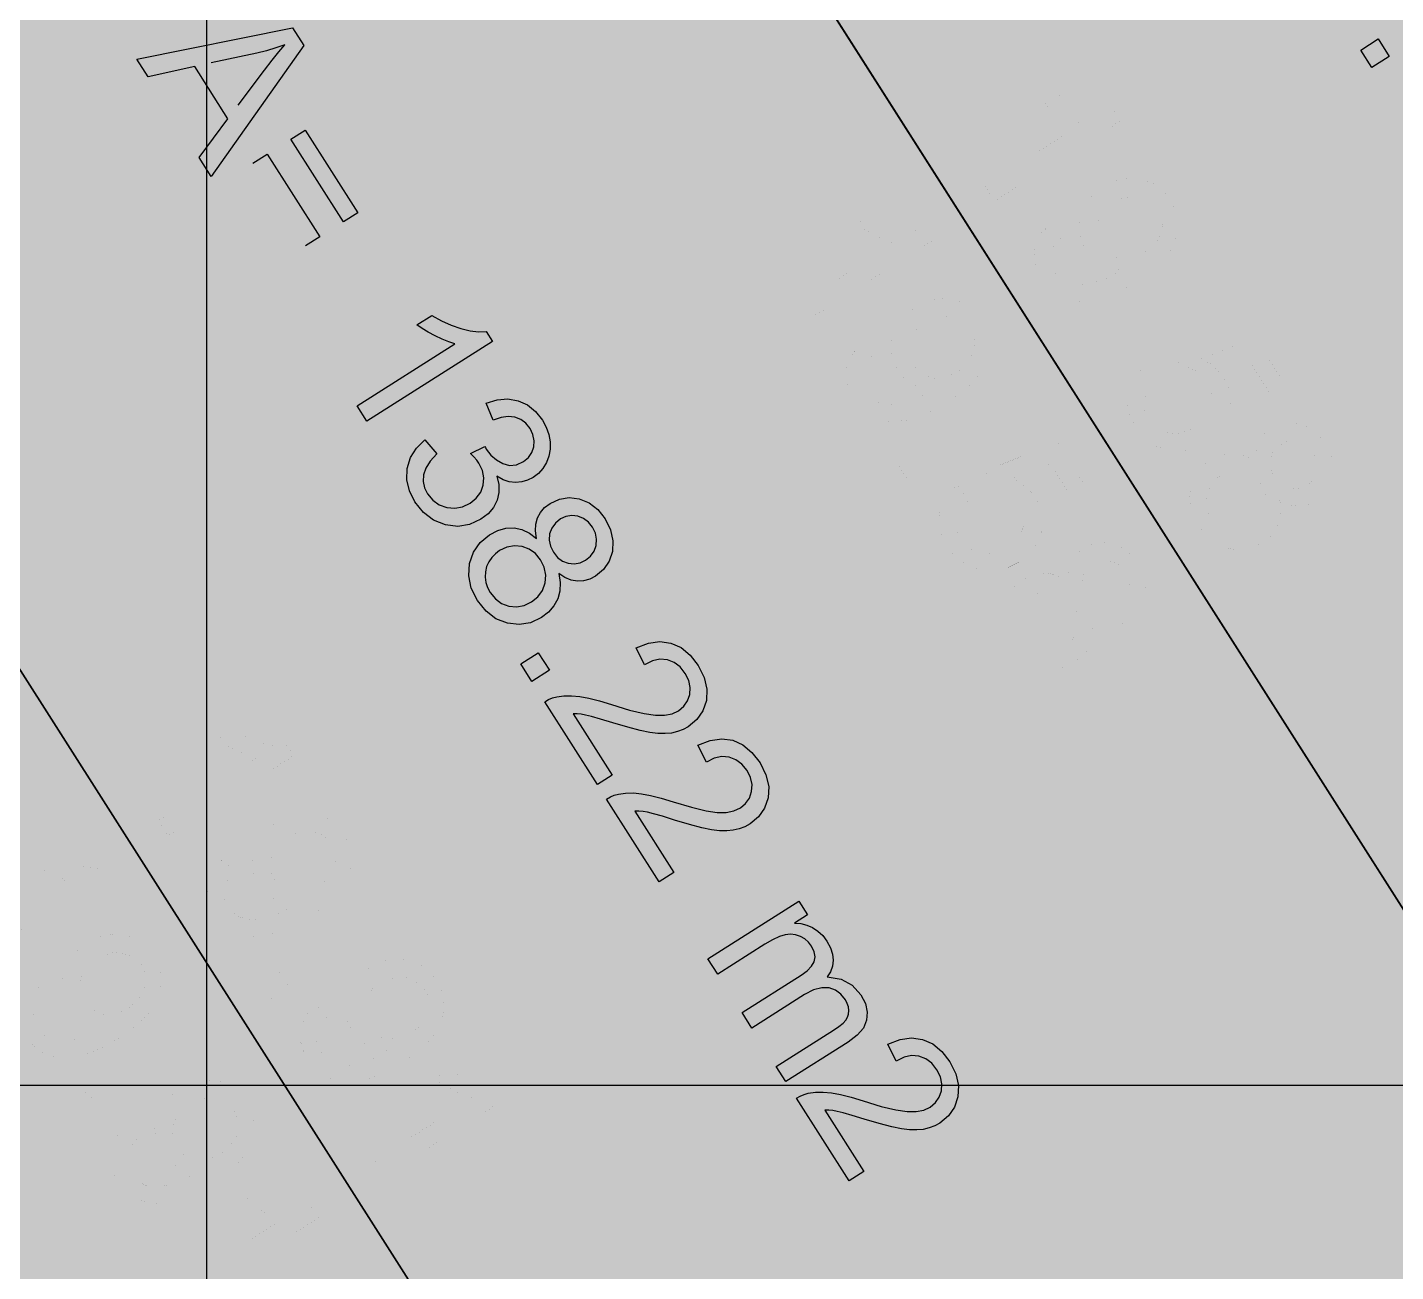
# Model space of a CAD drawing. Extents: x -5280327 to 29700, y -3925683 to 5564800.
# Drawn here: x 18661.4 to 19022.7, y 3749 to 4077.7 of the extents above; entities that cross this region are included whole.
import ezdxf

# ---------------------------------------------------------------- set-up
doc = ezdxf.new("R2010")
doc.units = 0
doc.linetypes.add('6', pattern=[2640.874023, 1320.437012, -1320.437012])
doc.layers.get('0').update_dxf_attribs({"linetype": 'CONTINUOUS'})
doc.layers.add('31_PREDIOS_TOTAL', color=7, linetype='CONTINUOUS')
doc.layers.add('LOTES', color=7, linetype='CONTINUOUS')

msp = doc.modelspace()

# ---------------------------------------------------------------- linework, layer by layer
at = {"color": 7, "linetype": '6', "const_width": 10343.08}
msp.add_lwpolyline([(0, 29405.62), (24528.32, 0)], dxfattribs=at)
msp.add_lwpolyline([(0, 29405.62), (24528.32, 0)], dxfattribs=at)
at = {"layer": '31_PREDIOS_TOTAL', "color": 7, "const_width": 0.00153}
for points in [[(18916.82, 4031.81), (18914.24, 4035.87), (18940.09, 4052.33), (18940.09, 4052.33), (18938.47, 4052.81), (18936.72, 4053.5), (18934.84, 4054.39), (18934.84, 4054.39), (18933.02, 4055.38), (18931.41, 4056.36), (18930.03, 4057.33), (18933.95, 4059.82), (18933.95, 4059.82), (18936.48, 4058.38), (18939.03, 4057.22), (18941.61, 4056.34), (18941.61, 4056.34), (18944.09, 4055.77), (18946.33, 4055.5), (18948.33, 4055.55), (18949.99, 4052.93), (18916.82, 4031.81)], [(18931.46, 4025.68), (18934.31, 4022.01), (18934.31, 4022.01), (18932.91, 4020.52), (18931.99, 4019.04), (18931.52, 4017.58), (18931.52, 4017.58), (18931.48, 4016.12), (18931.83, 4014.66), (18932.56, 4013.2), (18932.56, 4013.2), (18933.42, 4012.07), (18934.4, 4011.16), (18935.51, 4010.47), (18935.51, 4010.47), (18936.7, 4009.99), (18937.96, 4009.71), (18939.27, 4009.62), (18939.27, 4009.62), (18940.69, 4009.73), (18942.3, 4010.05), (18944.09, 4010.57), (18944.09, 4010.57), (18945.94, 4011.27), (18947.72, 4012.12), (18949.44, 4013.12), (18949.44, 4013.12), (18949.65, 4013.25), (18949.91, 4013.43), (18950.23, 4013.66), (18950.23, 4013.66), (18948.44, 4013.8), (18946.69, 4014.24), (18944.97, 4014.98), (18944.97, 4014.98), (18943.39, 4016), (18942.01, 4017.26), (18940.86, 4018.77), (18940.86, 4018.77), (18939.54, 4021.58), (18939.06, 4024.52), (18939.42, 4027.61), (18939.42, 4027.61), (18940.61, 4030.58), (18942.62, 4033.19), (18945.45, 4035.44), (18945.45, 4035.44), (18948.79, 4037.11), (18952.12, 4037.84), (18955.43, 4037.63), (18955.43, 4037.63), (18958.5, 4036.57), (18961.09, 4034.75), (18963.22, 4032.16), (18963.22, 4032.16), (18964.36, 4029.95), (18965.03, 4027.61), (18965.24, 4025.16), (18965.24, 4025.16), (18964.96, 4022.68), (18964.17, 4020.28), (18962.88, 4017.95), (18962.88, 4017.95), (18960.91, 4015.62), (18958.1, 4013.18), (18954.46, 4010.65), (18954.46, 4010.65), (18950.43, 4008.29), (18946.78, 4006.61), (18943.5, 4005.6), (18943.5, 4005.6), (18940.52, 4005.2), (18937.75, 4005.35), (18935.19, 4006.05), (18935.19, 4006.05), (18932.88, 4007.27), (18930.87, 4008.98), (18929.17, 4011.17), (18929.17, 4011.17), (18927.87, 4013.75), (18927.24, 4016.32), (18927.29, 4018.87), (18927.29, 4018.87), (18928.02, 4021.33), (18929.41, 4023.6), (18931.46, 4025.68)], [(18956.62, 4018.35), (18958.65, 4019.94), (18960.11, 4021.74), (18960.98, 4023.74), (18960.98, 4023.74), (18961.27, 4025.79), (18961.01, 4027.72), (18960.18, 4029.52), (18960.18, 4029.52), (18958.84, 4031.09), (18957.1, 4032.19), (18954.97, 4032.83), (18954.97, 4032.83), (18952.65, 4032.91), (18950.31, 4032.36), (18947.97, 4031.19), (18947.97, 4031.19), (18946.13, 4029.72), (18944.83, 4028), (18944.06, 4026.02), (18944.06, 4026.02), (18943.83, 4023.95), (18944.17, 4021.97), (18945.08, 4020.06), (18945.08, 4020.06), (18946.42, 4018.44), (18948.06, 4017.31), (18950, 4016.69), (18950, 4016.69), (18952.12, 4016.63), (18954.33, 4017.18), (18956.62, 4018.35)], [(18867.12, 4000.16), (18864.54, 4004.22), (18890.38, 4020.68), (18890.38, 4020.68), (18888.77, 4021.16), (18887.02, 4021.85), (18885.14, 4022.74), (18885.14, 4022.74), (18883.32, 4023.73), (18881.71, 4024.71), (18880.33, 4025.68), (18884.25, 4028.18), (18884.25, 4028.18), (18886.78, 4026.73), (18889.33, 4025.57), (18891.91, 4024.69), (18891.91, 4024.69), (18894.39, 4024.12), (18896.63, 4023.85), (18898.63, 4023.9), (18900.29, 4021.29), (18867.12, 4000.16)], [(18881.76, 3994.03), (18884.61, 3990.36), (18884.61, 3990.36), (18883.21, 3988.87), (18882.29, 3987.39), (18881.82, 3985.93), (18881.82, 3985.93), (18881.78, 3984.47), (18882.13, 3983.02), (18882.86, 3981.56), (18882.86, 3981.56), (18883.72, 3980.42), (18884.7, 3979.51), (18885.81, 3978.82), (18885.81, 3978.82), (18887, 3978.35), (18888.26, 3978.06), (18889.57, 3977.97), (18889.57, 3977.97), (18890.99, 3978.08), (18892.6, 3978.4), (18894.39, 3978.92), (18894.39, 3978.92), (18896.24, 3979.62), (18898.02, 3980.47), (18899.74, 3981.47), (18899.74, 3981.47), (18899.95, 3981.61), (18900.21, 3981.79), (18900.53, 3982.01), (18900.53, 3982.01), (18898.74, 3982.15), (18896.99, 3982.59), (18895.27, 3983.33), (18895.27, 3983.33), (18893.69, 3984.35), (18892.31, 3985.61), (18891.16, 3987.13), (18891.16, 3987.13), (18889.84, 3989.93), (18889.36, 3992.88), (18889.72, 3995.96), (18889.72, 3995.96), (18890.91, 3998.94), (18892.92, 4001.55), (18895.75, 4003.8), (18895.75, 4003.8), (18899.09, 4005.46), (18902.42, 4006.19), (18905.73, 4005.98), (18905.73, 4005.98), (18908.8, 4004.93), (18911.39, 4003.1), (18913.52, 4000.51), (18913.52, 4000.51), (18914.66, 3998.3), (18915.33, 3995.97), (18915.54, 3993.51), (18915.54, 3993.51), (18915.26, 3991.03), (18914.47, 3988.63), (18913.18, 3986.31), (18913.18, 3986.31), (18911.21, 3983.97), (18908.4, 3981.53), (18904.76, 3979), (18904.76, 3979), (18900.73, 3976.65), (18897.08, 3974.97), (18893.8, 3973.95), (18893.8, 3973.95), (18890.82, 3973.55), (18888.05, 3973.7), (18885.49, 3974.41), (18885.49, 3974.41), (18883.18, 3975.63), (18881.17, 3977.33), (18879.47, 3979.52), (18879.47, 3979.52), (18878.17, 3982.1), (18877.54, 3984.67), (18877.59, 3987.23), (18877.59, 3987.23), (18878.32, 3989.68), (18879.71, 3991.95), (18881.76, 3994.03)], [(18906.92, 3986.71), (18908.95, 3988.3), (18910.41, 3990.09), (18911.28, 3992.1), (18911.28, 3992.1), (18911.57, 3994.15), (18911.31, 3996.07), (18910.48, 3997.88), (18910.48, 3997.88), (18909.14, 3999.44), (18907.4, 4000.55), (18905.27, 4001.18), (18905.27, 4001.18), (18902.95, 4001.26), (18900.61, 4000.72), (18898.27, 3999.54), (18898.27, 3999.54), (18896.43, 3998.07), (18895.13, 3996.35), (18894.36, 3994.37), (18894.36, 3994.37), (18894.13, 3992.31), (18894.47, 3990.32), (18895.38, 3988.42), (18895.38, 3988.42), (18896.72, 3986.79), (18898.36, 3985.67), (18900.3, 3985.04), (18900.3, 3985.04), (18902.42, 3984.98), (18904.63, 3985.53), (18906.92, 3986.71)], [(18941.23, 3993.48), (18945.85, 3996.42), (18948.79, 3991.8), (18944.17, 3988.86), (18941.23, 3993.48)], [(18956.6, 3988.44), (18959.67, 3984.41), (18959.67, 3984.41), (18958.06, 3982.75), (18956.97, 3981.02), (18956.39, 3979.24), (18956.39, 3979.24), (18956.3, 3977.46), (18956.67, 3975.74), (18957.47, 3974.08), (18957.47, 3974.08), (18958.9, 3972.39), (18960.69, 3971.2), (18962.84, 3970.53), (18962.84, 3970.53), (18965.19, 3970.45), (18967.57, 3971.01), (18969.99, 3972.24), (18969.99, 3972.24), (18972, 3973.82), (18973.41, 3975.63), (18974.22, 3977.67), (18974.22, 3977.67), (18974.43, 3979.81), (18974.01, 3981.94), (18972.98, 3984.05), (18972.98, 3984.05), (18972.08, 3985.25), (18971.03, 3986.24), (18969.84, 3987.02), (18969.84, 3987.02), (18968.56, 3987.59), (18967.27, 3987.92), (18965.95, 3988.03), (18964.02, 3992.16), (18983.03, 3999.76), (18993.49, 3983.33), (18989.61, 3980.86), (18981.22, 3994.05), (18971.2, 3990.17), (18971.2, 3990.17), (18973.64, 3988.89), (18975.66, 3987.25), (18977.25, 3985.25), (18977.25, 3985.25), (18978.66, 3982.31), (18979.21, 3979.24), (18978.9, 3976.04), (18978.9, 3976.04), (18977.77, 3973), (18975.83, 3970.37), (18973.09, 3968.16), (18973.09, 3968.16), (18970.05, 3966.63), (18966.91, 3965.86), (18963.67, 3965.84), (18963.67, 3965.84), (18959.93, 3966.8), (18956.75, 3968.84), (18954.14, 3971.96), (18954.14, 3971.96), (18952.62, 3974.96), (18951.9, 3977.95), (18951.98, 3980.93), (18951.98, 3980.93), (18952.81, 3983.74), (18954.35, 3986.25), (18956.6, 3988.44)], [(18986.18, 3962.43), (18986.18, 3962.43), (18985.9, 3964.42), (18985.99, 3966.22), (18986.43, 3967.85), (18986.43, 3967.85), (18987.22, 3969.3), (18988.33, 3970.58), (18989.76, 3971.68), (18989.76, 3971.68), (18992.22, 3972.84), (18994.79, 3973.26), (18997.47, 3972.95), (18997.47, 3972.95), (19000.06, 3971.9), (19002.34, 3970.12), (19004.32, 3967.62), (19004.32, 3967.62), (19005.76, 3964.74), (19006.4, 3961.89), (19006.24, 3959.05), (19006.24, 3959.05), (19005.38, 3956.44), (19003.9, 3954.27), (19001.8, 3952.52), (19001.8, 3952.52), (19000.25, 3951.72), (18998.66, 3951.27), (18997.03, 3951.18), (18997.03, 3951.18), (18995.38, 3951.45), (18993.73, 3952.12), (18992.08, 3953.17), (18992.08, 3953.17), (18992.47, 3950.8), (18992.38, 3948.57), (18991.82, 3946.5), (18991.82, 3946.5), (18990.82, 3944.62), (18989.4, 3942.97), (18987.56, 3941.55), (18987.56, 3941.55), (18984.68, 3940.18), (18981.67, 3939.67), (18978.53, 3940.02), (18978.53, 3940.02), (18975.52, 3941.21), (18972.89, 3943.22), (18970.63, 3946.07), (18970.63, 3946.07), (18969.01, 3949.32), (18968.3, 3952.57), (18968.5, 3955.8), (18968.5, 3955.8), (18969.53, 3958.79), (18971.3, 3961.33), (18973.81, 3963.39), (18973.81, 3963.39), (18975.96, 3964.51), (18978.11, 3965.11), (18980.25, 3965.2), (18980.25, 3965.2), (18982.34, 3964.78), (18984.31, 3963.86), (18986.18, 3962.43)], [(18906.9, 3956.8), (18909.97, 3952.77), (18909.97, 3952.77), (18908.36, 3951.1), (18907.27, 3949.38), (18906.69, 3947.59), (18906.69, 3947.59), (18906.6, 3945.81), (18906.97, 3944.09), (18907.77, 3942.44), (18907.77, 3942.44), (18909.2, 3940.74), (18910.99, 3939.56), (18913.14, 3938.89), (18913.14, 3938.89), (18915.49, 3938.8), (18917.87, 3939.37), (18920.29, 3940.59), (18920.29, 3940.59), (18922.3, 3942.17), (18923.71, 3943.99), (18924.52, 3946.02), (18924.52, 3946.02), (18924.73, 3948.17), (18924.31, 3950.29), (18923.28, 3952.41), (18923.28, 3952.41), (18922.38, 3953.61), (18921.33, 3954.6), (18920.14, 3955.38), (18920.14, 3955.38), (18918.86, 3955.94), (18917.57, 3956.27), (18916.25, 3956.39), (18914.32, 3960.51), (18933.33, 3968.11), (18943.79, 3951.69), (18939.91, 3949.22), (18931.52, 3962.4), (18921.5, 3958.53), (18921.5, 3958.53), (18923.94, 3957.25), (18925.96, 3955.6), (18927.55, 3953.61), (18927.55, 3953.61), (18928.96, 3950.66), (18929.51, 3947.59), (18929.2, 3944.4), (18929.2, 3944.4), (18928.07, 3941.35), (18926.13, 3938.72), (18923.39, 3936.51), (18923.39, 3936.51), (18920.35, 3934.99), (18917.21, 3934.21), (18913.97, 3934.19), (18913.97, 3934.19), (18910.23, 3935.15), (18907.05, 3937.19), (18904.44, 3940.31), (18904.44, 3940.31), (18902.92, 3943.31), (18902.2, 3946.3), (18902.28, 3949.28), (18902.28, 3949.28), (18903.11, 3952.09), (18904.65, 3954.6), (18906.9, 3956.8)], [(18992.53, 3967.62), (18991.17, 3966.52), (18990.22, 3965.2), (18989.67, 3963.67), (18989.67, 3963.67), (18989.54, 3962.04), (18989.88, 3960.41), (18990.67, 3958.8), (18990.67, 3958.8), (18991.77, 3957.44), (18993.08, 3956.47), (18994.6, 3955.9), (18994.6, 3955.9), (18996.19, 3955.74), (18997.71, 3956.01), (18999.17, 3956.7), (18999.17, 3956.7), (19000.47, 3957.77), (19001.39, 3959.08), (19001.94, 3960.64), (19001.94, 3960.64), (19002.07, 3962.29), (19001.77, 3963.89), (19001.01, 3965.45), (19001.01, 3965.45), (18999.92, 3966.8), (18998.6, 3967.77), (18997.07, 3968.35), (18997.07, 3968.35), (18995.47, 3968.53), (18993.96, 3968.29), (18992.53, 3967.62)], [(18891.53, 3961.83), (18896.15, 3964.77), (18899.09, 3960.15), (18894.47, 3957.21), (18891.53, 3961.83)], [(18976.45, 3959.21), (18975.36, 3958.39), (18974.42, 3957.4), (18973.61, 3956.25), (18973.61, 3956.25), (18973.02, 3954.98), (18972.7, 3953.63), (18972.66, 3952.21), (18972.66, 3952.21), (18972.87, 3950.78), (18973.31, 3949.43), (18973.99, 3948.15), (18973.99, 3948.15), (18975.36, 3946.45), (18977, 3945.25), (18978.92, 3944.54), (18978.92, 3944.54), (18980.95, 3944.35), (18982.93, 3944.73), (18984.88, 3945.67), (18984.88, 3945.67), (18986.58, 3947.06), (18987.78, 3948.74), (18988.48, 3950.71), (18988.48, 3950.71), (18988.65, 3952.79), (18988.25, 3954.83), (18987.29, 3956.8), (18987.29, 3956.8), (18985.93, 3958.47), (18984.3, 3959.65), (18982.38, 3960.34), (18982.38, 3960.34), (18980.34, 3960.52), (18978.37, 3960.14), (18976.45, 3959.21)], [(18936.48, 3930.78), (18936.48, 3930.78), (18936.2, 3932.77), (18936.29, 3934.58), (18936.73, 3936.2), (18936.73, 3936.2), (18937.52, 3937.65), (18938.63, 3938.93), (18940.06, 3940.03), (18940.06, 3940.03), (18942.52, 3941.19), (18945.09, 3941.62), (18947.77, 3941.3), (18947.77, 3941.3), (18950.36, 3940.25), (18952.64, 3938.47), (18954.62, 3935.97), (18954.62, 3935.97), (18956.06, 3933.09), (18956.7, 3930.24), (18956.54, 3927.41), (18956.54, 3927.41), (18955.68, 3924.8), (18954.2, 3922.62), (18952.1, 3920.87), (18952.1, 3920.87), (18950.55, 3920.07), (18948.96, 3919.63), (18947.33, 3919.53), (18947.33, 3919.53), (18945.68, 3919.81), (18944.03, 3920.47), (18942.38, 3921.52), (18942.38, 3921.52), (18942.77, 3919.15), (18942.68, 3916.93), (18942.12, 3914.85), (18942.12, 3914.85), (18941.12, 3912.97), (18939.7, 3911.32), (18937.86, 3909.91), (18937.86, 3909.91), (18934.98, 3908.54), (18931.97, 3908.03), (18928.83, 3908.37), (18928.83, 3908.37), (18925.82, 3909.56), (18923.19, 3911.57), (18920.93, 3914.42), (18920.93, 3914.42), (18919.31, 3917.68), (18918.6, 3920.92), (18918.8, 3924.15), (18918.8, 3924.15), (18919.83, 3927.15), (18921.6, 3929.68), (18924.11, 3931.75), (18924.11, 3931.75), (18926.26, 3932.86), (18928.41, 3933.46), (18930.55, 3933.55), (18930.55, 3933.55), (18932.64, 3933.13), (18934.61, 3932.21), (18936.48, 3930.78)], [(18942.83, 3935.97), (18941.47, 3934.87), (18940.52, 3933.55), (18939.97, 3932.02), (18939.97, 3932.02), (18939.84, 3930.39), (18940.18, 3928.77), (18940.97, 3927.15), (18940.97, 3927.15), (18942.07, 3925.79), (18943.38, 3924.82), (18944.9, 3924.25), (18944.9, 3924.25), (18946.49, 3924.09), (18948.01, 3924.36), (18949.47, 3925.06), (18949.47, 3925.06), (18950.77, 3926.13), (18951.69, 3927.44), (18952.24, 3928.99), (18952.24, 3928.99), (18952.37, 3930.64), (18952.07, 3932.24), (18951.31, 3933.8), (18951.31, 3933.8), (18950.22, 3935.16), (18948.9, 3936.12), (18947.37, 3936.71), (18947.37, 3936.71), (18945.77, 3936.89), (18944.26, 3936.64), (18942.83, 3935.97)], [(18926.75, 3927.56), (18925.66, 3926.74), (18924.72, 3925.76), (18923.91, 3924.6), (18923.91, 3924.6), (18923.32, 3923.33), (18923, 3921.98), (18922.96, 3920.56), (18922.96, 3920.56), (18923.17, 3919.13), (18923.61, 3917.78), (18924.29, 3916.5), (18924.29, 3916.5), (18925.66, 3914.81), (18927.3, 3913.6), (18929.22, 3912.89), (18929.22, 3912.89), (18931.25, 3912.7), (18933.23, 3913.08), (18935.18, 3914.03), (18935.18, 3914.03), (18936.88, 3915.41), (18938.08, 3917.09), (18938.78, 3919.06), (18938.78, 3919.06), (18938.95, 3921.15), (18938.55, 3923.18), (18937.59, 3925.16), (18937.59, 3925.16), (18936.23, 3926.82), (18934.6, 3928), (18932.68, 3928.7), (18932.68, 3928.7), (18930.64, 3928.87), (18928.67, 3928.49), (18926.75, 3927.56)], [(18698.54, 3864.19), (18695.95, 3868.24), (18721.8, 3884.7), (18721.8, 3884.7), (18720.18, 3885.19), (18718.44, 3885.88), (18716.56, 3886.77), (18716.56, 3886.77), (18714.73, 3887.75), (18713.13, 3888.73), (18711.75, 3889.7), (18715.67, 3892.2), (18715.67, 3892.2), (18718.19, 3890.75), (18720.75, 3889.59), (18723.33, 3888.72), (18723.33, 3888.72), (18725.81, 3888.14), (18728.05, 3887.88), (18730.04, 3887.92), (18731.71, 3885.31), (18698.54, 3864.19)], [(18713.18, 3858.06), (18716.02, 3854.39), (18716.02, 3854.39), (18714.63, 3852.9), (18713.7, 3851.42), (18713.24, 3849.95), (18713.24, 3849.95), (18713.2, 3848.5), (18713.55, 3847.04), (18714.28, 3845.58), (18714.28, 3845.58), (18715.14, 3844.45), (18716.12, 3843.53), (18717.22, 3842.85), (18717.22, 3842.85), (18718.42, 3842.37), (18719.67, 3842.08), (18720.98, 3841.99), (18720.98, 3841.99), (18722.41, 3842.1), (18724.02, 3842.42), (18725.81, 3842.95), (18725.81, 3842.95), (18727.66, 3843.65), (18729.44, 3844.5), (18731.15, 3845.49), (18731.15, 3845.49), (18731.36, 3845.63), (18731.63, 3845.81), (18731.95, 3846.03), (18731.95, 3846.03), (18730.16, 3846.17), (18728.41, 3846.61), (18726.69, 3847.35), (18726.69, 3847.35), (18725.1, 3848.37), (18723.73, 3849.64), (18722.58, 3851.15), (18722.58, 3851.15), (18721.26, 3853.95), (18720.78, 3856.9), (18721.13, 3859.99), (18721.13, 3859.99), (18722.32, 3862.96), (18724.33, 3865.57), (18727.17, 3867.82), (18727.17, 3867.82), (18730.51, 3869.48), (18733.84, 3870.21), (18737.15, 3870.01), (18737.15, 3870.01), (18740.21, 3868.95), (18742.81, 3867.12), (18744.94, 3864.53), (18744.94, 3864.53), (18746.07, 3862.32), (18746.75, 3859.99), (18746.96, 3857.53), (18746.96, 3857.53), (18746.68, 3855.06), (18745.89, 3852.65), (18744.59, 3850.33), (18744.59, 3850.33), (18742.62, 3847.99), (18739.82, 3845.56), (18736.18, 3843.02), (18736.18, 3843.02), (18732.15, 3840.67), (18728.49, 3838.99), (18725.22, 3837.98), (18725.22, 3837.98), (18722.24, 3837.58), (18719.47, 3837.73), (18716.9, 3838.43), (18716.9, 3838.43), (18714.59, 3839.65), (18712.59, 3841.36), (18710.89, 3843.55), (18710.89, 3843.55), (18709.58, 3846.13), (18708.95, 3848.69), (18709.01, 3851.25), (18709.01, 3851.25), (18709.73, 3853.71), (18711.12, 3855.98), (18713.18, 3858.06)], [(18738.33, 3850.73), (18740.37, 3852.32), (18741.82, 3854.11), (18742.69, 3856.12), (18742.69, 3856.12), (18742.99, 3858.17), (18742.72, 3860.09), (18741.9, 3861.9), (18741.9, 3861.9), (18740.55, 3863.47), (18738.82, 3864.57), (18736.69, 3865.2), (18736.69, 3865.2), (18734.36, 3865.29), (18732.03, 3864.74), (18729.69, 3863.56), (18729.69, 3863.56), (18727.85, 3862.1), (18726.55, 3860.37), (18725.77, 3858.39), (18725.77, 3858.39), (18725.55, 3856.33), (18725.89, 3854.34), (18726.79, 3852.44), (18726.79, 3852.44), (18728.14, 3850.81), (18729.78, 3849.69), (18731.71, 3849.07), (18731.71, 3849.07), (18733.84, 3849), (18736.05, 3849.56), (18738.33, 3850.73)], [(18648.26, 3832.17), (18645.67, 3836.23), (18671.52, 3852.69), (18671.52, 3852.69), (18669.9, 3853.17), (18668.16, 3853.86), (18666.28, 3854.75), (18666.28, 3854.75), (18664.45, 3855.74), (18662.85, 3856.72), (18661.47, 3857.69), (18665.39, 3860.18), (18665.39, 3860.18), (18667.91, 3858.74), (18670.47, 3857.58), (18673.05, 3856.7), (18673.05, 3856.7), (18675.53, 3856.13), (18677.77, 3855.86), (18679.76, 3855.91), (18681.43, 3853.29), (18648.26, 3832.17)], [(18662.9, 3826.04), (18665.74, 3822.37), (18665.74, 3822.37), (18664.35, 3820.88), (18663.42, 3819.4), (18662.96, 3817.94), (18662.96, 3817.94), (18662.92, 3816.48), (18663.27, 3815.02), (18664, 3813.57), (18664, 3813.57), (18664.86, 3812.43), (18665.84, 3811.52), (18666.94, 3810.83), (18666.94, 3810.83), (18668.14, 3810.35), (18669.39, 3810.07), (18670.7, 3809.98), (18670.7, 3809.98), (18672.13, 3810.09), (18673.74, 3810.41), (18675.53, 3810.93), (18675.53, 3810.93), (18677.38, 3811.63), (18679.16, 3812.48), (18680.87, 3813.48), (18680.87, 3813.48), (18681.08, 3813.61), (18681.35, 3813.79), (18681.67, 3814.02), (18681.67, 3814.02), (18679.88, 3814.16), (18678.13, 3814.6), (18676.41, 3815.34), (18676.41, 3815.34), (18674.82, 3816.36), (18673.45, 3817.62), (18672.3, 3819.13), (18672.3, 3819.13), (18670.98, 3821.94), (18670.5, 3824.88), (18670.85, 3827.97), (18670.85, 3827.97), (18672.04, 3830.94), (18674.05, 3833.55), (18676.89, 3835.8), (18676.89, 3835.8), (18680.23, 3837.47), (18683.56, 3838.2), (18686.87, 3837.99), (18686.87, 3837.99), (18689.93, 3836.93), (18692.53, 3835.11), (18694.66, 3832.52), (18694.66, 3832.52), (18695.79, 3830.31), (18696.47, 3827.97), (18696.68, 3825.52), (18696.68, 3825.52), (18696.4, 3823.04), (18695.61, 3820.64), (18694.31, 3818.31), (18694.31, 3818.31), (18692.34, 3815.98), (18689.54, 3813.54), (18685.9, 3811.01), (18685.9, 3811.01), (18681.87, 3808.66), (18678.21, 3806.97), (18674.94, 3805.96), (18674.94, 3805.96), (18671.96, 3805.56), (18669.19, 3805.71), (18666.62, 3806.41), (18666.62, 3806.41), (18664.31, 3807.63), (18662.31, 3809.34), (18660.61, 3811.53)], [(18688.05, 3818.71), (18690.09, 3820.3), (18691.54, 3822.1), (18692.41, 3824.1), (18692.41, 3824.1), (18692.71, 3826.15), (18692.44, 3828.08), (18691.62, 3829.88), (18691.62, 3829.88), (18690.27, 3831.45), (18688.54, 3832.55), (18686.41, 3833.19), (18686.41, 3833.19), (18684.08, 3833.27), (18681.75, 3832.72), (18679.41, 3831.55), (18679.41, 3831.55), (18677.57, 3830.08), (18676.27, 3828.36), (18675.49, 3826.38), (18675.49, 3826.38), (18675.27, 3824.31), (18675.61, 3822.33), (18676.51, 3820.42), (18676.51, 3820.42), (18677.86, 3818.8), (18679.5, 3817.67), (18681.43, 3817.05), (18681.43, 3817.05), (18683.56, 3816.99), (18685.77, 3817.54), (18688.05, 3818.71)], [(18737.69, 3819.57), (18740.53, 3815.9), (18740.53, 3815.9), (18739.14, 3814.41), (18738.21, 3812.93), (18737.75, 3811.46), (18737.75, 3811.46), (18737.71, 3810.01), (18738.05, 3808.55), (18738.79, 3807.09), (18738.79, 3807.09), (18739.65, 3805.96), (18740.63, 3805.04), (18741.73, 3804.36), (18741.73, 3804.36), (18742.93, 3803.88), (18744.18, 3803.59), (18745.49, 3803.5), (18745.49, 3803.5), (18746.92, 3803.61), (18748.53, 3803.93), (18750.32, 3804.46), (18750.32, 3804.46), (18752.16, 3805.16), (18753.95, 3806.01), (18755.66, 3807), (18755.66, 3807), (18755.87, 3807.14), (18756.14, 3807.32), (18756.46, 3807.54), (18756.46, 3807.54), (18754.67, 3807.68), (18752.92, 3808.12), (18751.2, 3808.86), (18751.2, 3808.86), (18749.61, 3809.88), (18748.24, 3811.15), (18747.09, 3812.66), (18747.09, 3812.66), (18745.77, 3815.47), (18745.28, 3818.41), (18745.64, 3821.5), (18745.64, 3821.5), (18746.83, 3824.47), (18748.84, 3827.08), (18751.68, 3829.33), (18751.68, 3829.33), (18755.02, 3830.99), (18758.34, 3831.72), (18761.65, 3831.52), (18761.65, 3831.52), (18764.72, 3830.46), (18767.32, 3828.63), (18769.45, 3826.04), (18769.45, 3826.04), (18770.58, 3823.83), (18771.26, 3821.5), (18771.46, 3819.04), (18771.46, 3819.04), (18771.19, 3816.57), (18770.4, 3814.16), (18769.1, 3811.84), (18769.1, 3811.84), (18767.13, 3809.5), (18764.33, 3807.07), (18760.69, 3804.53), (18760.69, 3804.53), (18756.66, 3802.18), (18753, 3800.5), (18749.73, 3799.49), (18749.73, 3799.49), (18746.75, 3799.09), (18743.97, 3799.24), (18741.41, 3799.94), (18741.41, 3799.94), (18739.1, 3801.16), (18737.1, 3802.87), (18735.4, 3805.06), (18735.4, 3805.06), (18734.09, 3807.64), (18733.46, 3810.2), (18733.52, 3812.76), (18733.52, 3812.76), (18734.24, 3815.22), (18735.63, 3817.49), (18737.69, 3819.57)], [(18722.94, 3825.86), (18727.56, 3828.8), (18730.51, 3824.18), (18725.89, 3821.24), (18722.94, 3825.86)], [(18762.84, 3812.24), (18764.88, 3813.83), (18766.33, 3815.62), (18767.2, 3817.63), (18767.2, 3817.63), (18767.5, 3819.68), (18767.23, 3821.6), (18766.4, 3823.41), (18766.4, 3823.41), (18765.06, 3824.98), (18763.33, 3826.08), (18761.2, 3826.71), (18761.2, 3826.71), (18758.87, 3826.8), (18756.54, 3826.25), (18754.2, 3825.07), (18754.2, 3825.07), (18752.36, 3823.61), (18751.05, 3821.88), (18750.28, 3819.9), (18750.28, 3819.9), (18750.06, 3817.84), (18750.4, 3815.85), (18751.3, 3813.95), (18751.3, 3813.95), (18752.65, 3812.32), (18754.29, 3811.2), (18756.22, 3810.58), (18756.22, 3810.58), (18758.35, 3810.51), (18760.55, 3811.07), (18762.84, 3812.24)], [(18660.84, 3823.96), (18662.9, 3826.04)], [(18755.73, 3774.36), (18753.15, 3778.42), (18779, 3794.88), (18779, 3794.88), (18777.38, 3795.36), (18775.63, 3796.05), (18773.76, 3796.94), (18773.76, 3796.94), (18771.93, 3797.93), (18770.32, 3798.91), (18768.94, 3799.88), (18772.86, 3802.37), (18772.86, 3802.37), (18775.39, 3800.93), (18777.94, 3799.77), (18780.53, 3798.89), (18780.53, 3798.89), (18783.01, 3798.32), (18785.24, 3798.05), (18787.24, 3798.1), (18788.9, 3795.49), (18755.73, 3774.36)], [(18687.41, 3787.55), (18690.25, 3783.88), (18690.25, 3783.88), (18688.86, 3782.39), (18687.93, 3780.91), (18687.47, 3779.45), (18687.47, 3779.45), (18687.43, 3777.99), (18687.77, 3776.53), (18688.51, 3775.08), (18688.51, 3775.08), (18689.37, 3773.94), (18690.35, 3773.03), (18691.45, 3772.34), (18691.45, 3772.34), (18692.65, 3771.86), (18693.9, 3771.58), (18695.21, 3771.49), (18695.21, 3771.49), (18696.64, 3771.6), (18698.25, 3771.92), (18700.04, 3772.44), (18700.04, 3772.44), (18701.89, 3773.14), (18703.67, 3773.99), (18705.38, 3774.99), (18705.38, 3774.99), (18705.59, 3775.12), (18705.86, 3775.3), (18706.18, 3775.53), (18706.18, 3775.53), (18704.39, 3775.67), (18702.64, 3776.11), (18700.92, 3776.85), (18700.92, 3776.85), (18699.33, 3777.87), (18697.96, 3779.13), (18696.81, 3780.64), (18696.81, 3780.64), (18695.49, 3783.45), (18695.01, 3786.39), (18695.36, 3789.48), (18695.36, 3789.48), (18696.55, 3792.45), (18698.56, 3795.06), (18701.4, 3797.31), (18701.4, 3797.31), (18704.74, 3798.98), (18708.07, 3799.71), (18711.37, 3799.5), (18711.37, 3799.5), (18714.44, 3798.44), (18717.04, 3796.62), (18719.17, 3794.03), (18719.17, 3794.03), (18720.3, 3791.82), (18720.98, 3789.48), (18721.18, 3787.03), (18721.18, 3787.03), (18720.91, 3784.55), (18720.12, 3782.15), (18718.82, 3779.82), (18718.82, 3779.82), (18716.85, 3777.49), (18714.05, 3775.05), (18710.41, 3772.52), (18710.41, 3772.52), (18706.38, 3770.17), (18702.72, 3768.48), (18699.45, 3767.47), (18699.45, 3767.47), (18696.47, 3767.07), (18693.69, 3767.22), (18691.13, 3767.92), (18691.13, 3767.92), (18688.82, 3769.14), (18686.82, 3770.85), (18685.12, 3773.04), (18685.12, 3773.04), (18683.81, 3775.62), (18683.18, 3778.19), (18683.24, 3780.74), (18683.24, 3780.74), (18683.96, 3783.2), (18685.35, 3785.47), (18687.41, 3787.55)], [(18672.67, 3793.84), (18677.28, 3796.78), (18680.23, 3792.16), (18675.61, 3789.22), (18672.67, 3793.84)], [(18712.56, 3780.22), (18714.6, 3781.81), (18716.05, 3783.61), (18716.92, 3785.61), (18716.92, 3785.61), (18717.22, 3787.66), (18716.95, 3789.59), (18716.13, 3791.39), (18716.13, 3791.39), (18714.78, 3792.96), (18713.05, 3794.06), (18710.92, 3794.7), (18710.92, 3794.7), (18708.59, 3794.78), (18706.26, 3794.23), (18703.92, 3793.06), (18703.92, 3793.06), (18702.08, 3791.59), (18700.77, 3789.87), (18700, 3787.89), (18700, 3787.89), (18699.78, 3785.82), (18700.12, 3783.84), (18701.02, 3781.93), (18701.02, 3781.93), (18702.37, 3780.31), (18704.01, 3779.18), (18705.94, 3778.56), (18705.94, 3778.56), (18708.07, 3778.5), (18710.28, 3779.05), (18712.56, 3780.22)], [(18705.45, 3742.35), (18702.87, 3746.4), (18728.72, 3762.86), (18728.72, 3762.86), (18727.1, 3763.35), (18725.35, 3764.03), (18723.48, 3764.92), (18723.48, 3764.92), (18721.65, 3765.91), (18720.04, 3766.89), (18718.66, 3767.86), (18722.58, 3770.36), (18722.58, 3770.36), (18725.11, 3768.91), (18727.66, 3767.75), (18730.25, 3766.88), (18730.25, 3766.88), (18732.73, 3766.3), (18734.96, 3766.04), (18736.96, 3766.08), (18738.62, 3763.47), (18705.45, 3742.35)]]:
    msp.add_lwpolyline(points, dxfattribs=at)
at = {"layer": '31_PREDIOS_TOTAL', "color": 7}
for points in [[(18690.32, 4069.26, 33030.86), (18731.45, 4077.55, 33030.86), (18734.44, 4072.84, 33030.86), (18709.97, 4038.32, 33030.86), (18706.8, 4043.3, 33030.86), (18714.37, 4053.51, 33030.86), (18705.59, 4067.34, 33030.86), (18693.27, 4064.62, 33030.86), (18690.32, 4069.26, 33030.86)], [(18717.07, 4057.13, 33030.86), (18724.04, 4066.39, 33030.86), (18724.04, 4066.39, 33030.86), (18726.05, 4069.02, 33030.86), (18727.84, 4071.25, 33030.86), (18729.41, 4073.09, 33030.86), (18729.41, 4073.09, 33030.86), (18726.99, 4072.23, 33030.86), (18724.51, 4071.49, 33030.86), (18721.96, 4070.86, 33030.86), (18709.96, 4068.34, 33030.86)], [(19013.49, 4071.66, 33030.86), (19018.12, 4074.6, 33030.86), (19021.05, 4069.97, 33030.86), (19016.43, 4067.04, 33030.86), (19013.49, 4071.66, 33030.86)], [(18744.86, 4026.32, 33030.86), (18731, 4048.15, 33030.86), (18734.79, 4050.56, 33030.86), (18748.65, 4028.72, 33030.86), (18744.86, 4026.32, 33030.86)], [(18720.96, 4041.78, 33030.86), (18724.75, 4044.19, 33030.86), (18738.61, 4022.35, 33030.86), (18734.82, 4019.95, 33030.86)], [(18751.03, 3973.63, 33030.86), (18748.45, 3977.69, 33030.86), (18774.32, 3994.11, 33030.86), (18774.32, 3994.11, 33030.86), (18772.71, 3994.6, 33030.86), (18770.96, 3995.29, 33030.86), (18769.08, 3996.18, 33030.86), (18769.08, 3996.18, 33030.86), (18767.26, 3997.17, 33030.86), (18765.65, 3998.15, 33030.86), (18764.27, 3999.12, 33030.86), (18768.2, 4001.61, 33030.86), (18768.2, 4001.61, 33030.86), (18770.72, 4000.16, 33030.86), (18773.28, 3999, 33030.86), (18775.86, 3998.12, 33030.86), (18775.86, 3998.12, 33030.86), (18778.33, 3997.54, 33030.86), (18780.57, 3997.27, 33030.86), (18782.57, 3997.32, 33030.86), (18784.23, 3994.7, 33030.86), (18751.03, 3973.63, 33030.86)], [(18766.37, 3968.75, 33030.86), (18769.49, 3965.03, 33030.86), (18769.49, 3965.03, 33030.86), (18767.77, 3963.13, 33030.86), (18766.61, 3961.28, 33030.86), (18766.03, 3959.49, 33030.86), (18766.03, 3959.49, 33030.86), (18765.94, 3957.75, 33030.86), (18766.3, 3956.07, 33030.86), (18767.1, 3954.43, 33030.86), (18767.1, 3954.43, 33030.86), (18768.47, 3952.76, 33030.86), (18770.16, 3951.57, 33030.86), (18772.16, 3950.85, 33030.86), (18772.16, 3950.85, 33030.86), (18774.28, 3950.67, 33030.86), (18776.34, 3951.05, 33030.86), (18778.33, 3952, 33030.86), (18778.33, 3952, 33030.86), (18779.96, 3953.32, 33030.86), (18781.11, 3954.9, 33030.86), (18781.78, 3956.76, 33030.86), (18781.78, 3956.76, 33030.86), (18781.95, 3958.73, 33030.86), (18781.57, 3960.66, 33030.86), (18780.65, 3962.56, 33030.86), (18780.65, 3962.56, 33030.86), (18780.07, 3963.35, 33030.86), (18779.32, 3964.21, 33030.86), (18778.38, 3965.13, 33030.86), (18782.23, 3966.95, 33030.86), (18782.23, 3966.95, 33030.86), (18782.36, 3966.68, 33030.86), (18782.49, 3966.45, 33030.86), (18782.6, 3966.26, 33030.86), (18782.6, 3966.26, 33030.86), (18783.81, 3964.69, 33030.86), (18785.25, 3963.42, 33030.86), (18786.92, 3962.45, 33030.86), (18786.92, 3962.45, 33030.86), (18788.71, 3961.98, 33030.86), (18790.54, 3962.17, 33030.86), (18792.41, 3963.03, 33030.86), (18792.41, 3963.03, 33030.86), (18793.7, 3964.08, 33030.86), (18794.62, 3965.37, 33030.86), (18795.15, 3966.89, 33030.86), (18795.15, 3966.89, 33030.86), (18795.26, 3968.51, 33030.86), (18794.92, 3970.12, 33030.86), (18794.14, 3971.72, 33030.86), (18794.14, 3971.72, 33030.86), (18793.02, 3973.1, 33030.86), (18791.69, 3974.11, 33030.86), (18790.14, 3974.72, 33030.86), (18790.14, 3974.72, 33030.86), (18788.39, 3974.91, 33030.86), (18786.48, 3974.64, 33030.86), (18784.39, 3973.92, 33030.86), (18782.53, 3978.43, 33030.86), (18782.53, 3978.43, 33030.86), (18785.5, 3979.33, 33030.86), (18788.32, 3979.54, 33030.86), (18791.01, 3979.07, 33030.86), (18791.01, 3979.07, 33030.86), (18793.46, 3977.96, 33030.86), (18795.6, 3976.24, 33030.86), (18797.42, 3973.93, 33030.86), (18797.42, 3973.93, 33030.86), (18798.4, 3972.09, 33030.86), (18799.07, 3970.18, 33030.86), (18799.42, 3968.21, 33030.86), (18799.42, 3968.21, 33030.86), (18799.44, 3966.25, 33030.86), (18799.12, 3964.42, 33030.86), (18798.46, 3962.71, 33030.86), (18798.46, 3962.71, 33030.86), (18797.52, 3961.17, 33030.86), (18796.36, 3959.87, 33030.86), (18794.96, 3958.8, 33030.86), (18794.96, 3958.8, 33030.86), (18793.5, 3958.04, 33030.86), (18791.95, 3957.6, 33030.86), (18790.33, 3957.47, 33030.86), (18790.33, 3957.47, 33030.86), (18788.67, 3957.67, 33030.86), (18787.02, 3958.21, 33030.86), (18785.37, 3959.1, 33030.86), (18785.37, 3959.1, 33030.86), (18785.91, 3956.9, 33030.86), (18785.94, 3954.79, 33030.86), (18785.46, 3952.76, 33030.86), (18785.46, 3952.76, 33030.86), (18784.49, 3950.88, 33030.86), (18783.06, 3949.21, 33030.86), (18781.15, 3947.75, 33030.86), (18781.15, 3947.75, 33030.86), (18778.19, 3946.36, 33030.86), (18775.08, 3945.86, 33030.86), (18771.81, 3946.25, 33030.86), (18771.81, 3946.25, 33030.86), (18768.68, 3947.48, 33030.86), (18765.99, 3949.5, 33030.86), (18763.73, 3952.32, 33030.86), (18763.73, 3952.32, 33030.86), (18762.28, 3955.24, 33030.86), (18761.61, 3958.2, 33030.86), (18761.73, 3961.2, 33030.86), (18761.73, 3961.2, 33030.86), (18762.59, 3964.05, 33030.86), (18764.14, 3966.56, 33030.86), (18766.37, 3968.75, 33030.86)], [(18795.83, 3942.67, 33030.86), (18795.83, 3942.67, 33030.86), (18795.56, 3944.66, 33030.86), (18795.65, 3946.46, 33030.86), (18796.1, 3948.09, 33030.86), (18796.1, 3948.09, 33030.86), (18796.88, 3949.54, 33030.86), (18797.99, 3950.82, 33030.86), (18799.43, 3951.91, 33030.86), (18799.43, 3951.91, 33030.86), (18801.89, 3953.07, 33030.86), (18804.46, 3953.49, 33030.86), (18807.14, 3953.17, 33030.86), (18807.14, 3953.17, 33030.86), (18809.73, 3952.12, 33030.86), (18812.01, 3950.34, 33030.86), (18813.98, 3947.83, 33030.86), (18813.98, 3947.83, 33030.86), (18815.42, 3944.95, 33030.86), (18816.05, 3942.1, 33030.86), (18815.89, 3939.26, 33030.86), (18815.89, 3939.26, 33030.86), (18815.02, 3936.66, 33030.86), (18813.54, 3934.48, 33030.86), (18811.44, 3932.74, 33030.86), (18811.44, 3932.74, 33030.86), (18809.89, 3931.94, 33030.86), (18808.3, 3931.5, 33030.86), (18806.67, 3931.4, 33030.86), (18806.67, 3931.4, 33030.86), (18805.02, 3931.68, 33030.86), (18803.37, 3932.35, 33030.86), (18801.72, 3933.4, 33030.86), (18801.72, 3933.4, 33030.86), (18802.11, 3931.03, 33030.86), (18802.02, 3928.8, 33030.86), (18801.46, 3926.73, 33030.86), (18801.46, 3926.73, 33030.86), (18800.45, 3924.85, 33030.86), (18799.03, 3923.21, 33030.86), (18797.19, 3921.79, 33030.86), (18797.19, 3921.79, 33030.86), (18794.3, 3920.43, 33030.86), (18791.29, 3919.92, 33030.86), (18788.16, 3920.27, 33030.86), (18788.16, 3920.27, 33030.86), (18785.15, 3921.46, 33030.86), (18782.52, 3923.48, 33030.86), (18780.26, 3926.33, 33030.86), (18780.26, 3926.33, 33030.86), (18778.64, 3929.59, 33030.86), (18777.94, 3932.83, 33030.86), (18778.15, 3936.06, 33030.86), (18778.15, 3936.06, 33030.86), (18779.18, 3939.06, 33030.86), (18780.95, 3941.59, 33030.86), (18783.47, 3943.65, 33030.86), (18783.47, 3943.65, 33030.86), (18785.62, 3944.76, 33030.86), (18787.77, 3945.36, 33030.86), (18789.91, 3945.45, 33030.86), (18789.91, 3945.45, 33030.86), (18792, 3945.03, 33030.86), (18793.97, 3944.1, 33030.86), (18795.83, 3942.67, 33030.86)], [(18802.2, 3947.85, 33030.86), (18800.84, 3946.75, 33030.86), (18799.88, 3945.44, 33030.86), (18799.32, 3943.91, 33030.86), (18799.32, 3943.91, 33030.86), (18799.2, 3942.27, 33030.86), (18799.53, 3940.65, 33030.86), (18800.32, 3939.04, 33030.86), (18800.32, 3939.04, 33030.86), (18801.42, 3937.67, 33030.86), (18802.73, 3936.7, 33030.86), (18804.24, 3936.13, 33030.86), (18804.24, 3936.13, 33030.86), (18805.83, 3935.97, 33030.86), (18807.36, 3936.23, 33030.86), (18808.82, 3936.93, 33030.86), (18808.82, 3936.93, 33030.86), (18810.12, 3937.99, 33030.86), (18811.04, 3939.3, 33030.86), (18811.59, 3940.85, 33030.86), (18811.59, 3940.85, 33030.86), (18811.73, 3942.51, 33030.86), (18811.42, 3944.11, 33030.86), (18810.67, 3945.67, 33030.86), (18810.67, 3945.67, 33030.86), (18809.58, 3947.02, 33030.86), (18808.27, 3947.99, 33030.86), (18806.73, 3948.58, 33030.86), (18806.73, 3948.58, 33030.86), (18805.14, 3948.76, 33030.86), (18803.62, 3948.52, 33030.86), (18802.2, 3947.85, 33030.86)], [(18786.1, 3939.47, 33030.86), (18785.01, 3938.65, 33030.86), (18784.06, 3937.66, 33030.86), (18783.26, 3936.51, 33030.86), (18783.26, 3936.51, 33030.86), (18782.66, 3935.24, 33030.86), (18782.34, 3933.89, 33030.86), (18782.3, 3932.47, 33030.86), (18782.3, 3932.47, 33030.86), (18782.51, 3931.04, 33030.86), (18782.95, 3929.69, 33030.86), (18783.63, 3928.4, 33030.86), (18783.63, 3928.4, 33030.86), (18784.99, 3926.71, 33030.86), (18786.63, 3925.5, 33030.86), (18788.55, 3924.79, 33030.86), (18788.55, 3924.79, 33030.86), (18790.58, 3924.6, 33030.86), (18792.56, 3924.97, 33030.86), (18794.51, 3925.91, 33030.86), (18794.51, 3925.91, 33030.86), (18796.21, 3927.3, 33030.86), (18797.42, 3928.98, 33030.86), (18798.12, 3930.94, 33030.86), (18798.12, 3930.94, 33030.86), (18798.29, 3933.03, 33030.86), (18797.9, 3935.06, 33030.86), (18796.94, 3937.04, 33030.86), (18796.94, 3937.04, 33030.86), (18795.58, 3938.71, 33030.86), (18793.95, 3939.89, 33030.86), (18792.03, 3940.59, 33030.86), (18792.03, 3940.59, 33030.86), (18790, 3940.77, 33030.86), (18788.02, 3940.39, 33030.86), (18786.1, 3939.47, 33030.86)], [(18815.84, 3880.15, 33030.86), (18811.93, 3877.67, 33030.86), (18798.06, 3899.53, 33030.86), (18798.06, 3899.53, 33030.86), (18799.05, 3900.11, 33030.86), (18800.09, 3900.55, 33030.86), (18801.18, 3900.85, 33030.86), (18801.18, 3900.85, 33030.86), (18803.09, 3901.12, 33030.86), (18805.12, 3901.16, 33030.86), (18807.28, 3900.97, 33030.86), (18807.28, 3900.97, 33030.86), (18809.69, 3900.52, 33030.86), (18812.48, 3899.81, 33030.86), (18815.65, 3898.83, 33030.86), (18815.65, 3898.83, 33030.86), (18820.43, 3897.37, 33030.86), (18824.31, 3896.42, 33030.86), (18827.28, 3895.99, 33030.86), (18827.28, 3895.99, 33030.86), (18829.64, 3896.01, 33030.86), (18831.67, 3896.41, 33030.86), (18833.37, 3897.2, 33030.86), (18833.37, 3897.2, 33030.86), (18834.77, 3898.36, 33030.86), (18835.76, 3899.79, 33030.86), (18836.34, 3901.51, 33030.86), (18836.34, 3901.51, 33030.86), (18836.46, 3903.36, 33030.86), (18836.06, 3905.21, 33030.86), (18835.15, 3907.06, 33030.86), (18835.15, 3907.06, 33030.86), (18833.79, 3908.76, 33030.86), (18832.21, 3909.95, 33030.86), (18830.41, 3910.63, 33030.86), (18830.41, 3910.63, 33030.86), (18828.46, 3910.77, 33030.86), (18826.46, 3910.34, 33030.86), (18824.41, 3909.32, 33030.86), (18822.19, 3913.77, 33030.86), (18822.19, 3913.77, 33030.86), (18825.4, 3915.04, 33030.86), (18828.45, 3915.47, 33030.86), (18831.35, 3915.06, 33030.86), (18831.35, 3915.06, 33030.86), (18834.03, 3913.85, 33030.86), (18836.43, 3911.86, 33030.86), (18838.56, 3909.1, 33030.86), (18838.56, 3909.1, 33030.86), (18840.14, 3905.96, 33030.86), (18840.86, 3902.89, 33030.86), (18840.71, 3899.89, 33030.86), (18840.71, 3899.89, 33030.86), (18839.79, 3897.15, 33030.86), (18838.19, 3894.84, 33030.86), (18835.93, 3892.97, 33030.86), (18835.93, 3892.97, 33030.86), (18834.55, 3892.22, 33030.86), (18833.08, 3891.67, 33030.86), (18831.51, 3891.3, 33030.86), (18831.51, 3891.3, 33030.86), (18829.79, 3891.14, 33030.86), (18827.87, 3891.18, 33030.86), (18825.76, 3891.44, 33030.86), (18825.76, 3891.44, 33030.86), (18823.2, 3891.96, 33030.86), (18819.94, 3892.81, 33030.86), (18815.97, 3894, 33030.86), (18815.97, 3894, 33030.86), (18812.78, 3894.99, 33030.86), (18810.4, 3895.67, 33030.86), (18808.83, 3896.05, 33030.86), (18808.83, 3896.05, 33030.86), (18807.68, 3896.24, 33030.86), (18806.59, 3896.34, 33030.86), (18805.54, 3896.37, 33030.86), (18815.84, 3880.15, 33030.86)], [(18791.69, 3909.57, 33030.86), (18796.31, 3912.5, 33030.86), (18799.25, 3907.88, 33030.86), (18794.62, 3904.94, 33030.86), (18791.69, 3909.57, 33030.86)], [(18832.14, 3854.46, 33030.86), (18828.24, 3851.98, 33030.86), (18814.37, 3873.84, 33030.86), (18814.37, 3873.84, 33030.86), (18815.35, 3874.42, 33030.86), (18816.39, 3874.86, 33030.86), (18817.49, 3875.16, 33030.86), (18817.49, 3875.16, 33030.86), (18819.39, 3875.43, 33030.86), (18821.42, 3875.47, 33030.86), (18823.58, 3875.28, 33030.86), (18823.58, 3875.28, 33030.86), (18825.99, 3874.83, 33030.86), (18828.79, 3874.12, 33030.86), (18831.96, 3873.14, 33030.86), (18831.96, 3873.14, 33030.86), (18836.74, 3871.68, 33030.86), (18840.62, 3870.73, 33030.86), (18843.59, 3870.3, 33030.86), (18843.59, 3870.3, 33030.86), (18845.95, 3870.32, 33030.86), (18847.98, 3870.72, 33030.86), (18849.68, 3871.51, 33030.86), (18849.68, 3871.51, 33030.86), (18851.08, 3872.67, 33030.86), (18852.07, 3874.1, 33030.86), (18852.65, 3875.82, 33030.86), (18852.65, 3875.82, 33030.86), (18852.77, 3877.67, 33030.86), (18852.37, 3879.52, 33030.86), (18851.45, 3881.37, 33030.86), (18851.45, 3881.37, 33030.86), (18850.1, 3883.07, 33030.86), (18848.52, 3884.26, 33030.86), (18846.72, 3884.94, 33030.86), (18846.72, 3884.94, 33030.86), (18844.77, 3885.08, 33030.86), (18842.77, 3884.65, 33030.86), (18840.71, 3883.63, 33030.86), (18838.49, 3888.08, 33030.86), (18838.49, 3888.08, 33030.86), (18841.71, 3889.35, 33030.86), (18844.76, 3889.78, 33030.86), (18847.66, 3889.37, 33030.86), (18847.66, 3889.37, 33030.86), (18850.33, 3888.16, 33030.86), (18852.74, 3886.17, 33030.86), (18854.87, 3883.41, 33030.86), (18854.87, 3883.41, 33030.86), (18856.45, 3880.27, 33030.86), (18857.17, 3877.2, 33030.86), (18857.01, 3874.2, 33030.86), (18857.01, 3874.2, 33030.86), (18856.09, 3871.46, 33030.86), (18854.5, 3869.15, 33030.86), (18852.23, 3867.28, 33030.86), (18852.23, 3867.28, 33030.86), (18850.86, 3866.53, 33030.86), (18849.39, 3865.98, 33030.86), (18847.82, 3865.61, 33030.86), (18847.82, 3865.61, 33030.86), (18846.1, 3865.45, 33030.86), (18844.18, 3865.49, 33030.86), (18842.07, 3865.74, 33030.86), (18842.07, 3865.74, 33030.86), (18839.51, 3866.27, 33030.86), (18836.24, 3867.12, 33030.86), (18832.28, 3868.31, 33030.86), (18832.28, 3868.31, 33030.86), (18829.09, 3869.3, 33030.86), (18826.71, 3869.98, 33030.86), (18825.14, 3870.36, 33030.86), (18825.14, 3870.36, 33030.86), (18823.99, 3870.55, 33030.86), (18822.9, 3870.65, 33030.86), (18821.85, 3870.68, 33030.86), (18832.14, 3854.46, 33030.86)], [(18841.13, 3831.68, 33030.86), (18865.08, 3846.89, 33030.86), (18867.39, 3843.26, 33030.86), (18864.02, 3841.12, 33030.86), (18864.02, 3841.12, 33030.86), (18865.65, 3840.99, 33030.86), (18867.23, 3840.58, 33030.86), (18868.76, 3839.92, 33030.86), (18868.76, 3839.92, 33030.86), (18870.18, 3838.99, 33030.86), (18871.44, 3837.8, 33030.86), (18872.54, 3836.34, 33030.86), (18872.54, 3836.34, 33030.86), (18873.47, 3834.59, 33030.86), (18874.03, 3832.9, 33030.86), (18874.2, 3831.27, 33030.86), (18874.2, 3831.27, 33030.86), (18874.02, 3829.72, 33030.86), (18873.5, 3828.26, 33030.86), (18872.64, 3826.91, 33030.86), (18872.64, 3826.91, 33030.86), (18876.29, 3826.3, 33030.86), (18879.25, 3824.72, 33030.86), (18881.53, 3822.17, 33030.86), (18881.53, 3822.17, 33030.86), (18882.7, 3819.84, 33030.86), (18883.2, 3817.6, 33030.86), (18883.03, 3815.44, 33030.86), (18883.03, 3815.44, 33030.86), (18882.16, 3813.39, 33030.86), (18880.54, 3811.46, 33030.86), (18878.17, 3809.66, 33030.86), (18861.73, 3799.23, 33030.86), (18859.17, 3803.26, 33030.86), (18874.26, 3812.84, 33030.86), (18874.26, 3812.84, 33030.86), (18875.7, 3813.82, 33030.86), (18876.79, 3814.69, 33030.86), (18877.51, 3815.46, 33030.86), (18877.51, 3815.46, 33030.86), (18877.97, 3816.22, 33030.86), (18878.24, 3817.06, 33030.86), (18878.33, 3817.99, 33030.86), (18878.33, 3817.99, 33030.86), (18878.23, 3818.95, 33030.86), (18877.93, 3819.9, 33030.86), (18877.44, 3820.84, 33030.86), (18877.44, 3820.84, 33030.86), (18876.24, 3822.31, 33030.86), (18874.79, 3823.36, 33030.86), (18873.09, 3823.97, 33030.86), (18873.09, 3823.97, 33030.86), (18871.16, 3824.04, 33030.86), (18869.01, 3823.46, 33030.86), (18866.65, 3822.23, 33030.86), (18852.74, 3813.39, 33030.86), (18850.16, 3817.45, 33030.86), (18865.72, 3827.33, 33030.86), (18865.72, 3827.33, 33030.86), (18867.31, 3828.49, 33030.86), (18868.45, 3829.68, 33030.86), (18869.15, 3830.9, 33030.86), (18869.15, 3830.9, 33030.86), (18869.4, 3832.18, 33030.86), (18869.16, 3833.55, 33030.86), (18868.45, 3835.01, 33030.86), (18868.45, 3835.01, 33030.86), (18867.64, 3836.06, 33030.86), (18866.67, 3836.92, 33030.86), (18865.53, 3837.6, 33030.86), (18865.53, 3837.6, 33030.86), (18864.28, 3838.04, 33030.86), (18862.95, 3838.19, 33030.86), (18861.55, 3838.04, 33030.86), (18861.55, 3838.04, 33030.86), (18860, 3837.56, 33030.86), (18858.19, 3836.72, 33030.86), (18856.13, 3835.51, 33030.86), (18843.7, 3827.62, 33030.86), (18841.13, 3831.68, 33030.86)], [(18882.28, 3775.47, 33030.86), (18878.38, 3772.99, 33030.86), (18864.51, 3794.85, 33030.86), (18864.51, 3794.85, 33030.86), (18865.49, 3795.43, 33030.86), (18866.53, 3795.87, 33030.86), (18867.63, 3796.17, 33030.86), (18867.63, 3796.17, 33030.86), (18869.53, 3796.44, 33030.86), (18871.56, 3796.48, 33030.86), (18873.72, 3796.29, 33030.86), (18873.72, 3796.29, 33030.86), (18876.13, 3795.84, 33030.86), (18878.93, 3795.13, 33030.86), (18882.1, 3794.15, 33030.86), (18882.1, 3794.15, 33030.86), (18886.88, 3792.69, 33030.86), (18890.75, 3791.74, 33030.86), (18893.73, 3791.31, 33030.86), (18893.73, 3791.31, 33030.86), (18896.09, 3791.33, 33030.86), (18898.12, 3791.73, 33030.86), (18899.81, 3792.52, 33030.86), (18899.81, 3792.52, 33030.86), (18901.22, 3793.68, 33030.86), (18902.21, 3795.11, 33030.86), (18902.79, 3796.83, 33030.86), (18902.79, 3796.83, 33030.86), (18902.91, 3798.68, 33030.86), (18902.51, 3800.53, 33030.86), (18901.59, 3802.38, 33030.86), (18901.59, 3802.38, 33030.86), (18900.24, 3804.08, 33030.86), (18898.66, 3805.27, 33030.86), (18896.85, 3805.95, 33030.86), (18896.85, 3805.95, 33030.86), (18894.91, 3806.09, 33030.86), (18892.91, 3805.66, 33030.86), (18890.85, 3804.64, 33030.86), (18888.63, 3809.09, 33030.86), (18888.63, 3809.09, 33030.86), (18891.85, 3810.36, 33030.86), (18894.9, 3810.79, 33030.86), (18897.8, 3810.38, 33030.86), (18897.8, 3810.38, 33030.86), (18900.47, 3809.17, 33030.86), (18902.88, 3807.18, 33030.86), (18905.01, 3804.42, 33030.86), (18905.01, 3804.42, 33030.86), (18906.59, 3801.28, 33030.86), (18907.31, 3798.21, 33030.86), (18907.15, 3795.21, 33030.86), (18907.15, 3795.21, 33030.86), (18906.23, 3792.47, 33030.86), (18904.64, 3790.16, 33030.86), (18902.37, 3788.29, 33030.86), (18902.37, 3788.29, 33030.86), (18901, 3787.54, 33030.86), (18899.53, 3786.99, 33030.86), (18897.96, 3786.62, 33030.86), (18897.96, 3786.62, 33030.86), (18896.24, 3786.46, 33030.86), (18894.32, 3786.5, 33030.86), (18892.21, 3786.76, 33030.86), (18892.21, 3786.76, 33030.86), (18889.65, 3787.28, 33030.86), (18886.38, 3788.13, 33030.86), (18882.41, 3789.32, 33030.86), (18882.41, 3789.32, 33030.86), (18879.23, 3790.31, 33030.86), (18876.85, 3790.99, 33030.86), (18875.28, 3791.37, 33030.86), (18875.28, 3791.37, 33030.86), (18874.13, 3791.56, 33030.86), (18873.04, 3791.66, 33030.86), (18871.99, 3791.69, 33030.86), (18882.28, 3775.47, 33030.86)]]:
    msp.add_polyline3d(points, dxfattribs=at)
at = {"layer": 'Cuadricula Coordenadas', "color": 7}
for points in [[(18708.8, 389.78), (18708.8, 12938.36)], [(15472.17, 3798.32), (24151.22, 3798.32)], [(15472.17, 3798.32), (24151.22, 3798.32)]]:
    msp.add_lwpolyline(points, dxfattribs=at)
at = {"layer": 'LOTES', "color": 7}
for points in [[(18953.75, 4466.67), (18731.94, 4304.58), (19143.81, 3657.75), (19358.58, 3830.9), (18953.75, 4466.67)], [(18731.94, 4304.58), (18510.14, 4142.48), (18929.05, 3484.6), (19143.81, 3657.75), (18731.94, 4304.58)], [(18510.14, 4142.48), (18288.33, 3980.39), (18714.29, 3311.45), (18929.05, 3484.6), (18510.14, 4142.48)]]:
    msp.add_lwpolyline(points, dxfattribs=at)
for points in [[(18298.17, 4985.8, 66061.73), (19143.81, 3657.75, 66061.73)], [(18077.22, 4822.36, 66061.73), (18929.05, 3484.6, 66061.73)], [(19358.58, 3830.9, 33030.86), (18953.75, 4466.67, 33030.86), (18731.94, 4304.58, 33030.86), (19143.81, 3657.75, 33030.86)], [(19143.81, 3657.75, 33030.86), (18731.94, 4304.58, 33030.86), (18510.14, 4142.48, 33030.86), (18929.05, 3484.6, 33030.86)], [(18929.05, 3484.6, 33030.86), (18510.14, 4142.48, 33030.86), (18288.33, 3980.39, 33030.86), (18714.29, 3311.45, 33030.86)]]:
    msp.add_polyline3d(points, dxfattribs=at)

doc.saveas('drawing.dxf')
